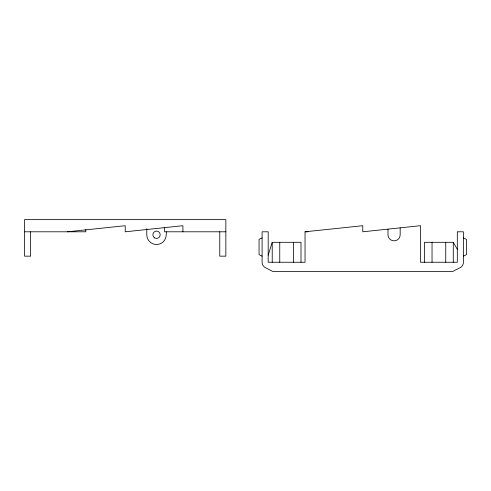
<?xml version="1.0" encoding="UTF-8"?>
<svg xmlns="http://www.w3.org/2000/svg" width="491" height="491" viewBox="0 0 491 491"><rect width="100%" height="100%" fill="white"/><g stroke="black" fill="none" stroke-linecap="round" stroke-linejoin="round"><path stroke-width="0.74" d="M268.19 255.167L272.223 242.302L301.001 242.302L301.001 262.249M262.096 237.883L259.052 239.412L259.052 254.639L262.096 256.161M463.406 256.161L466.45 254.639L466.45 239.412L463.406 237.883M67.494 231.795L125.205 225.707L125.205 231.795L182.916 225.707L182.916 231.795M305.04 231.795L362.751 225.707L362.751 231.795L420.462 225.707L420.462 262.249L457.311 262.249L457.311 231.795L463.406 231.795L463.406 262.249A6.088 6.088 0 0 1 460.362 267.527L452.898 271.388L272.603 271.388L265.146 267.527A6.088 6.088 0 0 1 262.096 262.249L262.096 231.795L268.19 231.795L268.19 262.249L305.04 262.249L305.04 231.795L308.084 231.795M24.55 231.795L85.765 231.795L85.765 229.512M225.854 231.795L164.645 231.795L164.645 227.229M457.311 249.305L453.279 242.302L424.5 242.302L424.5 262.249M453.279 242.302L453.279 262.249M445.742 242.302L445.742 262.249M432.037 242.302L432.037 262.249M400.171 227.849L400.171 234.753A6.088 6.088 0 0 1 394.077 240.842A6.088 6.088 0 0 1 387.988 234.753L387.988 229.131M293.465 242.302L293.465 262.249M279.76 242.302L279.76 262.249M272.223 242.302L272.223 262.249M219.765 231.795L219.765 256.161L225.854 256.161L225.854 219.612L24.55 219.612L24.55 256.161L30.638 256.161L30.638 231.795M166.277 231.795C166.51 235.287 166.032 239.068 163.423 241.646A9.746 9.746 0 0 1 146.784 234.753L146.784 228.696M154.702 237.92A3.652 3.652 0 0 0 160.183 234.753A3.652 3.652 0 0 0 154.702 231.586A3.652 3.652 0 0 0 154.702 237.92"/></g></svg>
